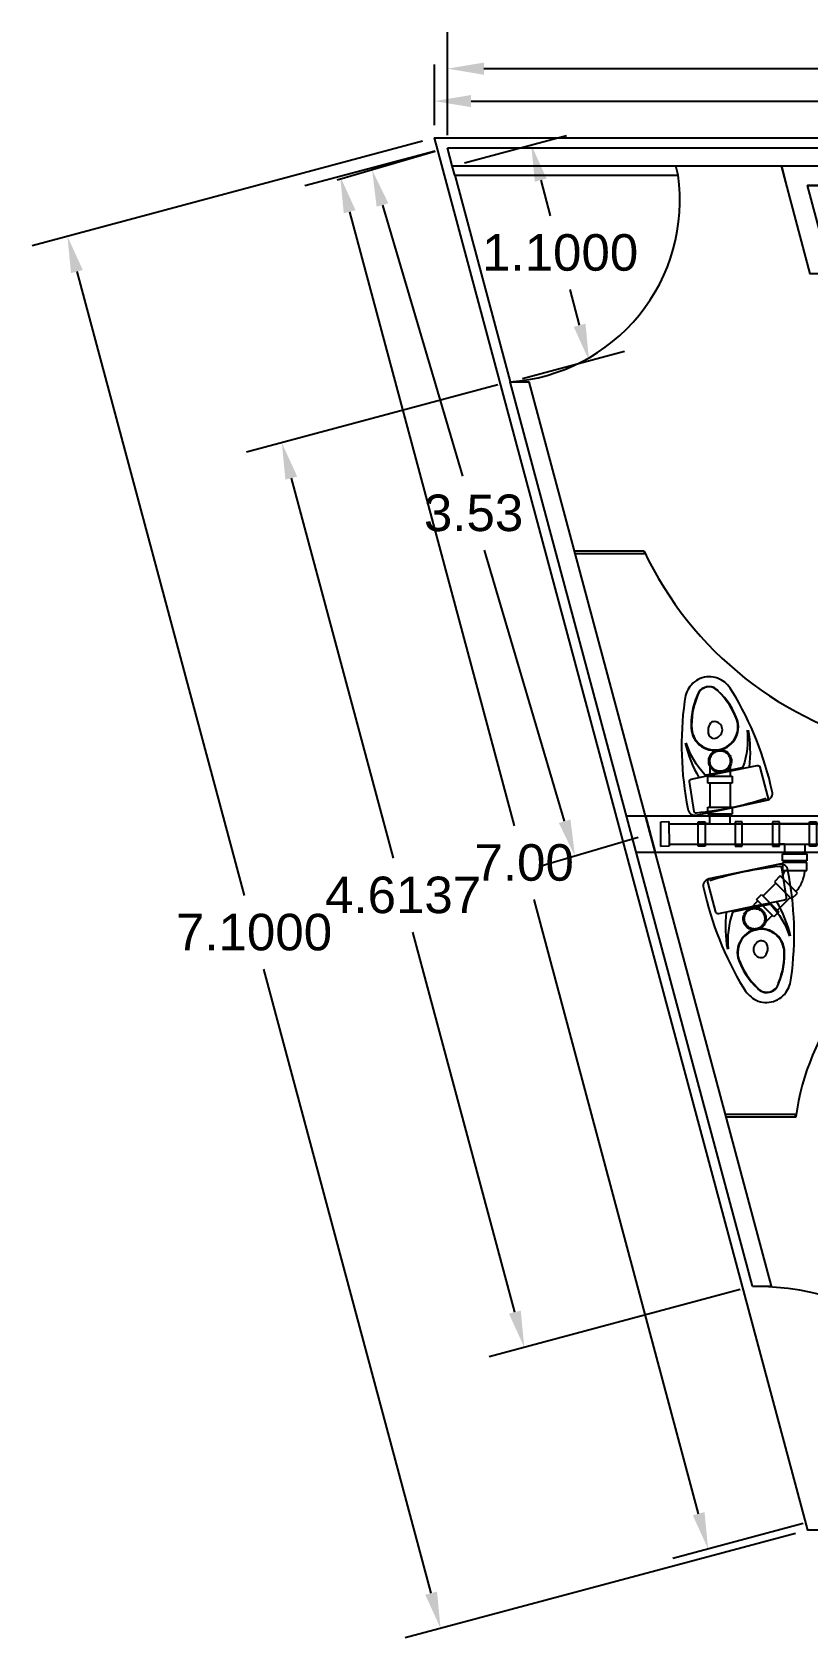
# Model space of a CAD drawing. Header units: millimetres. Extents: x 1263 to 1705, y 1248 to 1444.
# Drawn here: x 1480.45 to 1484.27, y 1251.32 to 1259.23 of the extents above; entities that cross this region are included whole.
import ezdxf
from ezdxf.lldxf.tags import DXFTag

# ---------------------------------------------------------------- set-up
doc = ezdxf.new("R2010")
doc.units = ezdxf.units.MM
doc.header["$PDMODE"] = 34
doc.linetypes.add('CENTER', pattern=[2, 1.25, -0.25, 0.25, -0.25])
for name, color, linetype in [('MUEBLES', 43, 'Continuous'), ('PUERTAS', 2, 'Continuous'), ('sanitario', 3, 'Continuous')]:
    doc.layers.add(name, color=color, linetype=linetype)
doc.styles.get("Standard").update_dxf_attribs({"font": 'arial.ttf'})
tags = doc.linetypes.add('ARRAY BASE$0$CACHE', pattern=[0.24, 0.12, -0.12]).pattern_tags.tags
tags[6:7] = [DXFTag(74, 4), DXFTag(75, 0), DXFTag(340, '0'), DXFTag(46, 1.0), DXFTag(50, 0.0), DXFTag(44, 0.0), DXFTag(45, 0.0)]
tags[4:5] = [DXFTag(74, 4), DXFTag(75, 0), DXFTag(340, '0'), DXFTag(46, 1.0), DXFTag(50, 0.0), DXFTag(44, 0.0), DXFTag(45, 0.0)]
doc.dimstyles.get("Standard").update_dxf_attribs({"dimtxt": 0.18, "dimasz": 0.18, "dimexe": 0.18, "dimexo": 0.0625, "dimgap": 0.09, "dimtad": 0, "dimtih": 1, "dimtoh": 1, "dimdec": 4, "dimzin": 0, "dimdsep": 46, "dimtxsty": 'Standard', "dimcen": 0.09, "dimadec": 0, "dimazin": 0, "dimtfac": 1, "dimtdec": 4, "dimtofl": 0, "dimtmove": 0, "dimatfit": 3, "dimfxl": 1, "dimtolj": 1, "dimtzin": 0, "dimarcsym": 0})

# ---------------------------------------------------------------- blocks, each defined once
blk = doc.blocks.new('*D262')
at = {"color": 0, "lineweight": -2, "transparency": 16777216}
for p, q in [((1482.4933, 1258.7257), (1482.4933, 1259.2327)), ((1487.4888, 1258.7257), (1487.4888, 1259.2327)), ((1482.6733, 1259.0527), (1484.6676, 1259.0527)), ((1487.3088, 1259.0527), (1485.3145, 1259.0527))]:
    blk.add_line(p, q, dxfattribs=at)
at = {"color": 0, "transparency": 16777216}
for points in [[(1482.6733, 1259.0827), (1482.6733, 1259.0227), (1482.4933, 1259.0527)], [(1487.3088, 1259.0827), (1487.3088, 1259.0227), (1487.4888, 1259.0527)]]:
    blk.add_solid(points, dxfattribs=at)
at = {"layer": 'Defpoints', "color": 0, "transparency": 16777216}
for p in [(1487.4888, 1259.0527), (1482.4933, 1258.6632), (1487.4888, 1258.6632)]:
    blk.add_point(p, dxfattribs=at)
at = {"color": 0, "transparency": 16777216, "insert": (1484.991, 1259.0527), "char_height": 0.18, "attachment_point": 5}
blk.add_mtext('\\A1;5.00', dxfattribs=at)
blk = doc.blocks.new('*D263')
at = {"color": 0, "lineweight": -2, "transparency": 16777216}
for p, q in [((1482.4329, 1258.647), (1481.7916, 1258.4751)), ((1482.012, 1258.3479), (1482.8226, 1255.3229)), ((1483.7306, 1251.9341), (1482.9201, 1254.9591)), ((1484.2446, 1251.8855), (1483.6033, 1251.7137))]:
    blk.add_line(p, q, dxfattribs=at)
at = {"color": 0, "transparency": 16777216}
for points in [[(1482.041, 1258.3556), (1481.9831, 1258.3401), (1481.9655, 1258.5217)], [(1483.7596, 1251.9419), (1483.7016, 1251.9263), (1483.7772, 1251.7602)]]:
    blk.add_solid(points, dxfattribs=at)
at = {"layer": 'Defpoints', "color": 0, "transparency": 16777216}
for p in [(1482.4933, 1258.6632), (1484.305, 1251.9017), (1483.7772, 1251.7602)]:
    blk.add_point(p, dxfattribs=at)
at = {"color": 0, "transparency": 16777216, "insert": (1482.8713, 1255.141), "char_height": 0.18, "attachment_point": 5}
blk.add_mtext('\\A1;7.00', dxfattribs=at)
blk = doc.blocks.new('*D264')
at = {"color": 0, "lineweight": -2, "transparency": 16777216}
for p, q in [((1482.4333, 1258.6454), (1481.9501, 1258.5026)), ((1482.1737, 1258.381), (1482.5684, 1257.0452)), ((1483.0707, 1255.3455), (1482.676, 1256.6813)), ((1483.4324, 1255.2647), (1482.9491, 1255.1219))]:
    blk.add_line(p, q, dxfattribs=at)
at = {"color": 0, "transparency": 16777216}
for points in [[(1482.2025, 1258.3895), (1482.1449, 1258.3725), (1482.1227, 1258.5536)], [(1483.0995, 1255.354), (1483.0419, 1255.337), (1483.1217, 1255.1729)]]:
    blk.add_solid(points, dxfattribs=at)
at = {"layer": 'Defpoints', "color": 0, "transparency": 16777216}
for p in [(1482.4933, 1258.6632), (1483.4923, 1255.2824), (1483.1217, 1255.1729)]:
    blk.add_point(p, dxfattribs=at)
at = {"color": 0, "transparency": 16777216, "insert": (1482.6222, 1256.8633), "char_height": 0.18, "attachment_point": 5}
blk.add_mtext('\\A1;3.53', dxfattribs=at)
blk = doc.blocks.new('*D266')
at = {"color": 0, "lineweight": -2, "transparency": 16777216}
for p, q in [((1482.5778, 1258.5893), (1483.0801, 1258.7239)), ((1482.9528, 1258.5035), (1482.9998, 1258.328)), ((1483.1444, 1257.7887), (1483.0973, 1257.9642)), ((1482.8625, 1257.5268), (1483.3648, 1257.6614))]:
    blk.add_line(p, q, dxfattribs=at)
at = {"color": 0, "transparency": 16777216}
for points in [[(1482.9818, 1258.5112), (1482.9238, 1258.4957), (1482.9062, 1258.6773)], [(1483.1733, 1257.7965), (1483.1154, 1257.7809), (1483.1909, 1257.6148)]]:
    blk.add_solid(points, dxfattribs=at)
at = {"layer": 'Defpoints', "color": 0, "transparency": 16777216}
for p in [(1482.5174, 1258.5732), (1483.1909, 1257.6148), (1482.8021, 1257.5106)]:
    blk.add_point(p, dxfattribs=at)
at = {"color": 0, "transparency": 16777216, "insert": (1483.0486, 1258.1461), "char_height": 0.18, "attachment_point": 5}
blk.add_mtext('\\A1;1.1000', dxfattribs=at)
blk = doc.blocks.new('*D267')
at = {"color": 0, "lineweight": -2, "transparency": 16777216}
for p, q in [((1482.4303, 1258.774), (1482.4303, 1259.0729)), ((1487.4758, 1258.774), (1487.4758, 1259.0729)), ((1482.6103, 1258.8929), (1484.4888, 1258.8929)), ((1487.2958, 1258.8929), (1485.4174, 1258.8929))]:
    blk.add_line(p, q, dxfattribs=at)
at = {"color": 0, "transparency": 16777216}
for points in [[(1482.6103, 1258.9229), (1482.6103, 1258.8629), (1482.4303, 1258.8929)], [(1487.2958, 1258.9229), (1487.2958, 1258.8629), (1487.4758, 1258.8929)]]:
    blk.add_solid(points, dxfattribs=at)
at = {"layer": 'Defpoints', "color": 0, "transparency": 16777216}
for p in [(1487.4758, 1258.8929), (1482.4303, 1258.7115), (1487.4758, 1258.7115)]:
    blk.add_point(p, dxfattribs=at)
at = {"color": 0, "transparency": 16777216, "insert": (1484.9531, 1258.8929), "char_height": 0.18, "attachment_point": 5}
blk.add_mtext('\\A1;5.0455', dxfattribs=at)
blk = doc.blocks.new('*D268')
at = {"color": 0, "lineweight": -2, "transparency": 16777216}
for p, q in [((1482.37, 1258.6953), (1480.4484, 1258.1804)), ((1480.6689, 1258.0531), (1481.4924, 1254.9799)), ((1482.4133, 1251.5428), (1481.5899, 1254.6161)), ((1484.2076, 1251.8372), (1482.2861, 1251.3223))]:
    blk.add_line(p, q, dxfattribs=at)
at = {"color": 0, "transparency": 16777216}
for points in [[(1480.6979, 1258.0609), (1480.6399, 1258.0454), (1480.6223, 1258.227)], [(1482.4423, 1251.5505), (1482.3844, 1251.535), (1482.4599, 1251.3689)]]:
    blk.add_solid(points, dxfattribs=at)
at = {"layer": 'Defpoints', "color": 0, "transparency": 16777216}
for p in [(1482.4303, 1258.7115), (1484.268, 1251.8534), (1482.4599, 1251.3689)]:
    blk.add_point(p, dxfattribs=at)
at = {"color": 0, "transparency": 16777216, "insert": (1481.5411, 1254.798), "char_height": 0.18, "attachment_point": 5}
blk.add_mtext('\\A1;7.1000', dxfattribs=at)
blk = doc.blocks.new('*D269')
at = {"color": 0, "lineweight": -2, "transparency": 16777216}
for p, q in [((1482.7417, 1257.4945), (1481.5042, 1257.1629)), ((1481.7247, 1257.0356), (1482.2264, 1255.1632)), ((1482.8256, 1252.9269), (1482.3239, 1254.7993)), ((1483.9358, 1253.038), (1482.6983, 1252.7064))]:
    blk.add_line(p, q, dxfattribs=at)
at = {"color": 0, "transparency": 16777216}
for points in [[(1481.7537, 1257.0434), (1481.6957, 1257.0278), (1481.6781, 1257.2095)], [(1482.8546, 1252.9347), (1482.7966, 1252.9191), (1482.8722, 1252.753)]]:
    blk.add_solid(points, dxfattribs=at)
at = {"layer": 'Defpoints', "color": 0, "transparency": 16777216}
for p in [(1482.8021, 1257.5106), (1483.9962, 1253.0542), (1482.8722, 1252.753)]:
    blk.add_point(p, dxfattribs=at)
at = {"color": 0, "transparency": 16777216, "insert": (1482.2752, 1254.9812), "char_height": 0.18, "attachment_point": 5}
blk.add_mtext('\\A1;4.6137', dxfattribs=at)
blk = doc.blocks.new('codo 90 100mm sup')
at = {"linetype": 'CENTER'}
blk.add_lwpolyline([(0.01, -0.035), (-0.11, -0.035), (-0.11, 0), (0.01, 0)], close=True, dxfattribs=at)
for points in [[(-0.1, -0.0834), (-0.1, -0.035)], [(0, -0.0834), (0, -0.035)]]:
    blk.add_lwpolyline(points, dxfattribs=at)
for radius in [0.0561, 0.0506]:
    blk.add_circle((-0.05, -0.1088), radius, dxfattribs=at)
blk = doc.blocks.new('tee 4 pulg der')
at = {"linetype": 'CENTER'}
for points in [[(1462.1392, 1253.8908), (1462.0192, 1253.8908), (1462.0192, 1253.9258), (1462.1392, 1253.9258)], [(1462.1775, 1253.7569), (1462.1775, 1253.8769), (1462.2125, 1253.8769), (1462.2125, 1253.7569)], [(1462.1392, 1253.7431), (1462.0192, 1253.7431), (1462.0192, 1253.7081), (1462.1392, 1253.7081)]]:
    blk.add_lwpolyline(points, close=True, dxfattribs=at)
for points in [[(1462.0292, 1253.8908), (1462.0292, 1253.7431)], [(1462.1292, 1253.8669), (1462.1292, 1253.8908)], [(1462.1292, 1253.8669), (1462.1775, 1253.8669)], [(1462.1292, 1253.7673), (1462.1292, 1253.7431)], [(1462.1292, 1253.7669), (1462.1775, 1253.7669)]]:
    blk.add_lwpolyline(points, dxfattribs=at)
blk = doc.blocks.new('codo 45 4 pulg')
at = {"linetype": 'CENTER'}
for points in [[(1462.54, 1253.0619), (1462.4201, 1253.0677), (1462.422, 1253.1076), (1462.5419, 1253.1019)], [(1462.5764, 1253.0056), (1462.4876, 1252.9249), (1462.4607, 1252.9545), (1462.5496, 1253.0352)]]:
    blk.add_lwpolyline(points, close=True, dxfattribs=at)
for radius, start, end in [(0.1964, 183.08887, 216.39981), (0.0975, 189.08533, 210.40537)]:
    blk.add_arc((1462.6262, 1253.0778), radius, start, end, dxfattribs=at)

msp = doc.modelspace()

# ---------------------------------------------------------------- linework, layer by layer
for p, q in [((1482.5174, 1258.57316), (1482.49328, 1258.66316)), ((1482.49328, 1258.66316), (1487.48877, 1258.66316)), ((1482.5174, 1258.57316), (1487.51294, 1258.57316)), ((1482.5174, 1258.57316), (1483.6174, 1258.57316)), ((1482.52946, 1258.52816), (1482.5174, 1258.57316)), ((1483.62946, 1258.52816), (1483.6174, 1258.57316)), ((1482.52946, 1258.52816), (1483.62946, 1258.52816)), ((1482.52946, 1258.52816), (1482.8021, 1257.51064)), ((1483.9962, 1253.05419), (1482.8021, 1257.51064)), ((1482.8021, 1257.51064), (1482.89527, 1257.51064)), ((1484.08937, 1253.05419), (1482.89527, 1257.51064)), ((1483.46169, 1256.67642), (1483.1188, 1256.67642)), ((1483.12209, 1256.66415), (1483.46497, 1256.66415)), ((1483.46497, 1256.66415), (1483.46169, 1256.67642)), ((1483.37503, 1255.37242), (1488.37272, 1255.37242)), ((1483.46821, 1255.37242), (1483.51644, 1255.19242)), ((1483.42326, 1255.19242), (1488.39689, 1255.19242)), ((1483.9962, 1253.05419), (1484.08937, 1253.05419))]:
    msp.add_line(p, q)
at = {"color": 240, "linetype": 'ARRAY BASE$0$CACHE', "true_color": 0xed1f24}
msp.add_lwpolyline([(1489.31796, 1251.85338), (1484.26796, 1251.85338), (1484.25502, 1251.90168), (1482.43034, 1258.71145), (1487.47579, 1258.71145), (1487.48877, 1258.66316), (1489.30502, 1251.90168)], dxfattribs=at)
for points in [[(1484.13787, 1258.57316), (1486.02287, 1258.57316), (1486.16557, 1258.0419), (1484.28022, 1258.0419), (1484.13787, 1258.57316), (1484.16375, 1258.47656)], [(1484.76228, 1258.47656), (1484.26728, 1258.47656), (1484.76228, 1258.47656), (1484.86535, 1258.0919), (1484.37035, 1258.0919), (1484.26728, 1258.47656)], [(1483.86585, 1253.88842), (1484.20873, 1253.88842), (1484.20544, 1253.90068), (1483.86256, 1253.90068)]]:
    msp.add_lwpolyline(points)
for centre, radius, start, end in [((1482.7435, 1258.40341), 0.8947, 273.755401, 8.014628), ((1485.04857, 1257.42675), 1.75533, 205.306338, 257.921097), ((1485.44631, 1253.71571), 1.24957, 114.343824, 172.055551), ((1483.99036, 1251.61171), 1.4425, 17.133889, 89.768216)]:
    msp.add_arc(centre, radius, start, end)
at = {"layer": 'MUEBLES', "color": 7}
for points in [[(1483.89628, 1255.98488, 0.1369387), (1483.84267, 1256.04075, 0.185158), (1483.75909, 1256.05433, 0.185158), (1483.68786, 1256.00855, 0.1369387), (1483.66098, 1255.93593, 0.0826689), (1483.67727, 1255.40616, 0.4442932), (1483.71864, 1255.37593), (1483.89268, 1255.41213, -0.0255374), (1483.71945, 1255.38521, -0.3997494), (1483.70815, 1255.39394), (1483.68559, 1255.54049, -0.3989595), (1483.69406, 1255.55269), (1483.85641, 1255.58646), (1484.01877, 1255.62024, -0.3989595), (1484.0314, 1255.61242), (1484.06915, 1255.46903, -0.3997494), (1484.06672, 1255.44833, 0.4442932), (1484.0926, 1255.49255, 0.0826689)], [(1483.79591, 1255.83437, 0.3235787), (1483.78094, 1255.76995, 0.5398506), (1483.83402, 1255.76604, 0.8005085)], [(1483.95109, 1254.52466, 0.1369387), (1484.0047, 1254.46878, 0.185158), (1484.08828, 1254.4552, 0.185158), (1484.15951, 1254.50098, 0.1369387), (1484.18639, 1254.5736, 0.0826689), (1484.1701, 1255.10337, 0.4442932), (1484.12873, 1255.13361), (1483.95469, 1255.0974, -0.0255374), (1484.12792, 1255.12432, -0.3997494), (1484.13922, 1255.1156), (1484.16178, 1254.96905, -0.3989595), (1484.15331, 1254.95684), (1483.99095, 1254.92307), (1483.8286, 1254.8893, -0.3989595), (1483.81597, 1254.89711), (1483.77821, 1255.0405, -0.3997494), (1483.78065, 1255.0612, 0.4442932), (1483.75477, 1255.01698, 0.0826689)], [(1484.05146, 1254.67517, 0.3235787), (1484.06643, 1254.73958, 0.5398506), (1484.01335, 1254.7435, 0.8005085)]]:
    msp.add_lwpolyline(points, format="xyb", close=True, dxfattribs=at)
for points in [[(1483.92229, 1255.84089, 0.1226116), (1483.82746, 1255.98676, 0.2757584), (1483.76893, 1256.00701, 0.2757584), (1483.72333, 1255.9651, 0.1226116), (1483.69454, 1255.79352)], [(1483.91841, 1255.84489, 0.1136628), (1483.82953, 1255.98197, 0.2986662), (1483.7692, 1256.00574, 0.2986662), (1483.72335, 1255.95988, 0.1136628), (1483.6965, 1255.79873)], [(1483.69349, 1255.8167, 0.4923694), (1483.83356, 1255.69631, 0.4923694), (1483.91401, 1255.86257)], [(1483.69592, 1255.81238, 0.4810095), (1483.83304, 1255.69885, 0.4810095), (1483.9135, 1255.85764)], [(1483.97026, 1255.79351, -0.1029338), (1483.94885, 1255.61338, -0.2666236), (1483.94403, 1255.6091), (1483.85554, 1255.59069), (1483.76704, 1255.57228, -0.2666236), (1483.76091, 1255.57428, -0.1029338), (1483.66944, 1255.73093)], [(1484.06227, 1255.45652, -0.0255374), (1483.89268, 1255.41213), (1484.06672, 1255.44833)], [(1483.7851, 1255.05301, -0.0255374), (1483.95469, 1255.0974), (1483.78065, 1255.0612)], [(1483.87711, 1254.71602, -0.1029338), (1483.89852, 1254.89616, -0.2666236), (1483.90334, 1254.90044), (1483.99183, 1254.91885), (1484.08033, 1254.93725, -0.2666236), (1484.08646, 1254.93525, -0.1029338), (1484.17793, 1254.7786)], [(1484.15388, 1254.69283, 0.4923694), (1484.01381, 1254.81322, 0.4923694), (1483.93336, 1254.64696)], [(1484.15145, 1254.69715, 0.4810095), (1484.01433, 1254.81069, 0.4810095), (1483.93387, 1254.6519)], [(1483.92508, 1254.66864, 0.1226116), (1484.01991, 1254.52277, 0.2757584), (1484.07844, 1254.50252, 0.2757584), (1484.12404, 1254.54443, 0.1226116), (1484.15282, 1254.71601)], [(1483.92896, 1254.66464, 0.1136628), (1484.01784, 1254.52756, 0.2986662), (1484.07817, 1254.50379, 0.2986662), (1484.12402, 1254.54965, 0.1136628), (1484.15087, 1254.7108)]]:
    msp.add_lwpolyline(points, format="xyb", dxfattribs=at)
for centre, start, end in [((1483.37702, 1255.68597), 353.041532, 10.28725), ((1484.25636, 1255.86889), 193.214596, 210.460314), ((1483.59101, 1254.64064), 13.214596, 30.460314), ((1484.47035, 1254.82356), 173.041532, 190.28725)]:
    msp.add_arc(centre, 0.60809, start, end, dxfattribs=at)
at = {"layer": 'sanitario'}
for p, q in [((1483.78624, 1255.53299), (1483.78624, 1255.41545)), ((1483.88624, 1255.53299), (1483.88624, 1255.41545)), ((1484.15278, 1255.14961), (1484.15278, 1255.14208)), ((1484.25278, 1255.14961), (1484.25278, 1255.14211)), ((1484.04752, 1254.97728), (1484.11072, 1255.04046)), ((1484.11823, 1254.90656), (1484.18145, 1254.96977))]:
    msp.add_line(p, q, dxfattribs=at)
at = {"layer": 'sanitario', "linetype": 'CENTER'}
msp.add_lwpolyline([(1483.54395, 1255.34316), (1483.58445, 1255.34321), (1483.58458, 1255.22171), (1483.54408, 1255.22167)], close=True, dxfattribs=at)
at = {"layer": 'sanitario'}
for points in [[(1483.58446, 1255.33298), (1488.65095, 1255.33296)], [(1483.58457, 1255.23298), (1488.65105, 1255.23296)]]:
    msp.add_lwpolyline(points, dxfattribs=at)

# ---------------------------------------------------------------- block references
at = {"layer": 'PUERTAS', "color": 1}
for p, rotation in [((1483.78624, 1255.53299), 180), ((1484.11823, 1254.90657), 314.999999999978)]:
    msp.add_blockref('codo 90 100mm sup', p, dxfattribs=dict(at, rotation=rotation))
at = {"layer": 'PUERTAS'}
for p, rotation in [((2737.65319, -206.79709), 90), ((230.38583, 2717.36215), 270)]:
    msp.add_blockref('tee 4 pulg der', p, dxfattribs=dict(at, rotation=rotation))
at = {"layer": 'PUERTAS', "xscale": -1, "rotation": 357.2603769117517}
msp.add_blockref('codo 45 4 pulg', (2885.11826, -66.43301), dxfattribs=at)

# ---------------------------------------------------------------- dimensions: what is measured, and where the dimension line sits
for p2, distance, picture, middle in [((1487.48877, 1258.66316), 0.38955, '*D262', (1484.99103, 1259.0527)), ((1484.30502, 1251.90168), -0.54644, '*D263', (1482.87133, 1255.14099)), ((1483.49232, 1255.28242), -0.38645, '*D264', (1482.62219, 1256.86327))]:
    dim = msp.add_aligned_dim(p1=(1482.49328, 1258.66316), p2=p2, distance=distance, dimstyle='Standard', override={"dimdec": 2})
    dim.commit()
    dim.dimension.update_dxf_attribs({"geometry": picture, "text_midpoint": middle})
for p1, p2, distance, picture, middle in [((1482.430342, 1258.711453), (1487.475794, 1258.711453), 0.181492, '*D267', (1484.953068, 1258.892945)), ((1482.43034, 1258.71145), (1484.26796, 1251.85338), -1.87182, '*D268', (1481.54111, 1254.79795)), ((1482.5174, 1258.57316), (1482.8021, 1257.51064), 0.40256, '*D266', (1483.04859, 1258.14609)), ((1482.8021, 1257.51064), (1483.9962, 1253.05419), -1.16363, '*D269', (1482.27516, 1254.98125))]:
    dim = msp.add_aligned_dim(p1=p1, p2=p2, distance=distance, dimstyle='Standard')
    dim.commit()
    dim.dimension.update_dxf_attribs({"geometry": picture, "text_midpoint": middle})

doc.saveas('drawing.dxf')
